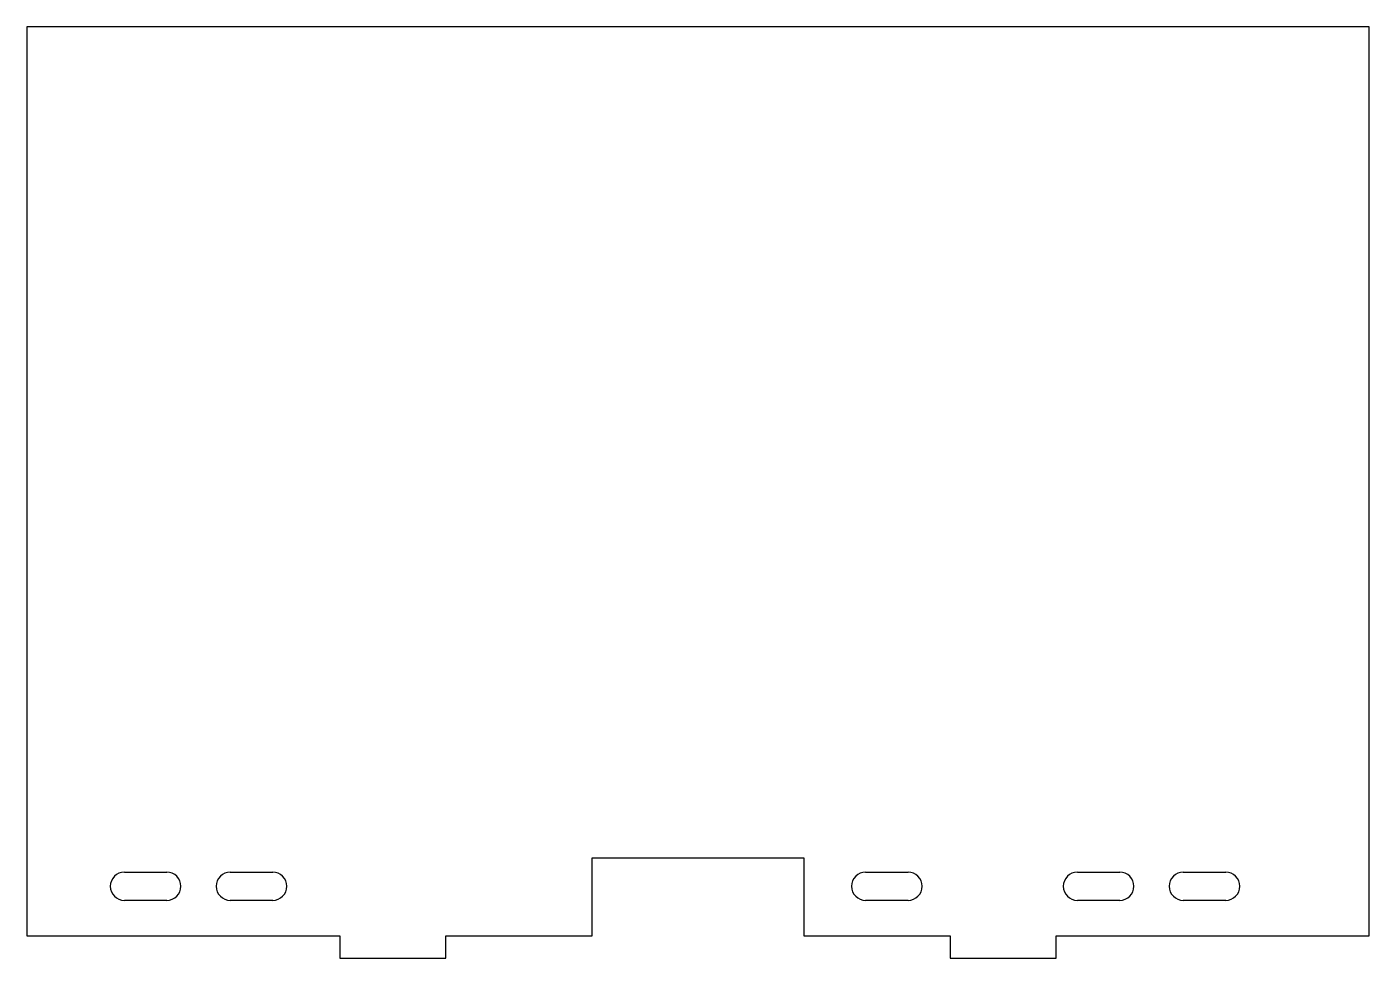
# Model space of a CAD drawing. Header units: millimetres. Extents: x 6 to 387, y 0 to 264.
import ezdxf

# ---------------------------------------------------------------- set-up
doc = ezdxf.new("R2010")
doc.units = ezdxf.units.MM
doc.layers.add('CUT', color=7, linetype='Continuous')

msp = doc.modelspace()

# ---------------------------------------------------------------- linework, layer by layer
at = {"layer": 'CUT'}
for p, q in [((6.35, 263.65), (6.35, 6.35)), ((386.65, 263.65), (6.35, 263.65)), ((386.65, 6.35), (386.65, 263.65)), ((166.5, 6.35), (166.5, 28.35)), ((166.5, 28.35), (226.5, 28.35)), ((226.5, 28.35), (226.5, 6.35)), ((34, 24.35), (46, 24.35)), ((64, 24.35), (76, 24.35)), ((244, 24.35), (256, 24.35)), ((304, 24.35), (316, 24.35)), ((334, 24.35), (346, 24.35)), ((46, 16.35), (34, 16.35)), ((76, 16.35), (64, 16.35)), ((256, 16.35), (244, 16.35)), ((316, 16.35), (304, 16.35)), ((346, 16.35), (334, 16.35)), ((6.35, 6.35), (95.04, 6.35)), ((95.04, 6.35), (95.04, 0)), ((125.04, 0), (125.04, 6.35)), ((125.04, 6.35), (166.5, 6.35)), ((226.5, 6.35), (267.96, 6.35)), ((267.96, 6.35), (267.96, 0)), ((297.96, 0), (297.96, 6.35)), ((297.96, 6.35), (386.65, 6.35)), ((95.04, 0), (125.04, 0)), ((267.96, 0), (297.96, 0))]:
    msp.add_line(p, q, dxfattribs=at)
for centre, start, end in [((34, 20.35), 90, 270), ((46, 20.35), 270, 450), ((64, 20.35), 90, 270), ((76, 20.35), 270, 450), ((244, 20.35), 90, 270), ((256, 20.35), 270, 450), ((304, 20.35), 90, 270), ((316, 20.35), 270, 450), ((334, 20.35), 90, 270), ((346, 20.35), 270, 450)]:
    msp.add_arc(centre, 4, start, end, dxfattribs=at)

doc.saveas('drawing.dxf')
